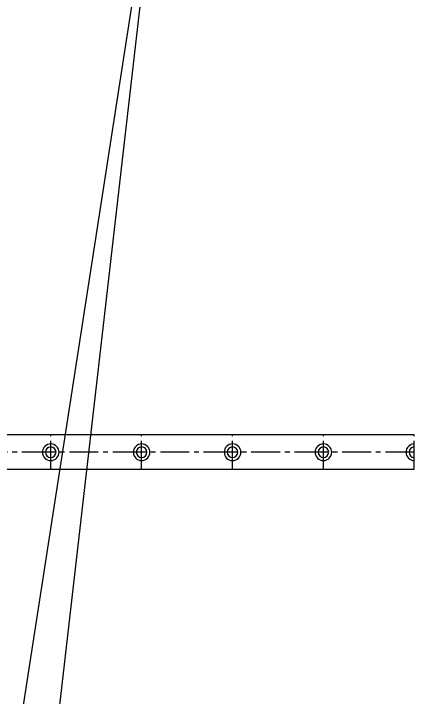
# Model space of a CAD drawing. Extents: x 500 to 100500, y -14500 to 21140.
# Drawn here: x 13504.3 to 13768.7, y -6957.9 to -6506.3 of the extents above; entities that cross this region are included whole.
import ezdxf

# ---------------------------------------------------------------- set-up
doc = ezdxf.new("R2010")
doc.units = 0
doc.linetypes.add('CENTER', pattern=[10.16, 6.35, -1.27, 1.27, -1.27])
doc.linetypes.add('CENTER2', pattern=[28.575, 19.05, -3.175, 3.175, -3.175])
doc.layers.get('0').update_dxf_attribs({"linetype": 'CONTINUOUS'})
for name, color, linetype in [('Center', 1, 'CENTER'), ('D', 7, 'CONTINUOUS'), ('M06SMMF-001B', 7, 'CONTINUOUS')]:
    doc.layers.add(name, color=color, linetype=linetype)

# ---------------------------------------------------------------- blocks, each defined once
blk = doc.blocks.new('KA$C71AE73A2')
at = {"color": 150, "linetype": 'Continuous'}
for p, q in [((0, 11.5), (59.999998, 11.5)), ((0, -11.50015), (59.999998, -11.50015))]:
    blk.add_line(p, q, dxfattribs=at)
at = {"color": 1, "linetype": 'CENTER2'}
for p, q in [((0, 11.5), (0, -11.50015)), ((59.999998, 11.5), (59.999998, -11.50015)), ((0, 0), (59.999998, 0))]:
    blk.add_line(p, q, dxfattribs=at)
at = {"color": 150, "linetype": 'Continuous'}
for centre, radius, start, end in [((0, 0), 5.5, 270, 90), ((59.999998, 0), 5.5, 90, 270), ((0, 0), 3.5, 270, 90), ((59.999998, 0), 3.5, 90, 270)]:
    blk.add_arc(centre, radius, start, end, dxfattribs=at)
blk = doc.blocks.new('KF4X')
at = {"color": 7, "linetype": 'Continuous', "rotation": 180}
for p in [(87665.38, -119640.32, 69.39), (87725.38, -119640.32, 69.39), (87785.38, -119640.32, 69.39), (87845.38, -119640.32, 69.39), (87905.38, -119640.32, 69.39)]:
    blk.add_blockref('KA$C71AE73A2', p, dxfattribs=at)
blk = doc.blocks.new('KSKDKFK')
at = {"layer": 'M06SMMF-001B'}
blk.add_blockref('KF4X', (-105004.29, 93106.14, -121.77), dxfattribs=at)
blk = doc.blocks.new('KJVision R')
at = {"color": 2, "linetype": 'Continuous', "lineweight": 25}
for p, q in [((10108.29, -71090.14, 54.87), (9957.9, -72398.13, 54.87)), ((10036.9, -71711, 54.87), (9939.9, -72338.14, 54.87))]:
    blk.add_line(p, q, dxfattribs=at)

msp = doc.modelspace()

# ---------------------------------------------------------------- block references
at = {"layer": 'Center'}
msp.add_blockref('KJVision R', (3566.82, 65350.1, -194.4), dxfattribs=at)
at = {"layer": 'D'}
msp.add_blockref('KSKDKFK', (30867.63, 19738.15, -55.27), dxfattribs=at)

doc.saveas('drawing.dxf')
